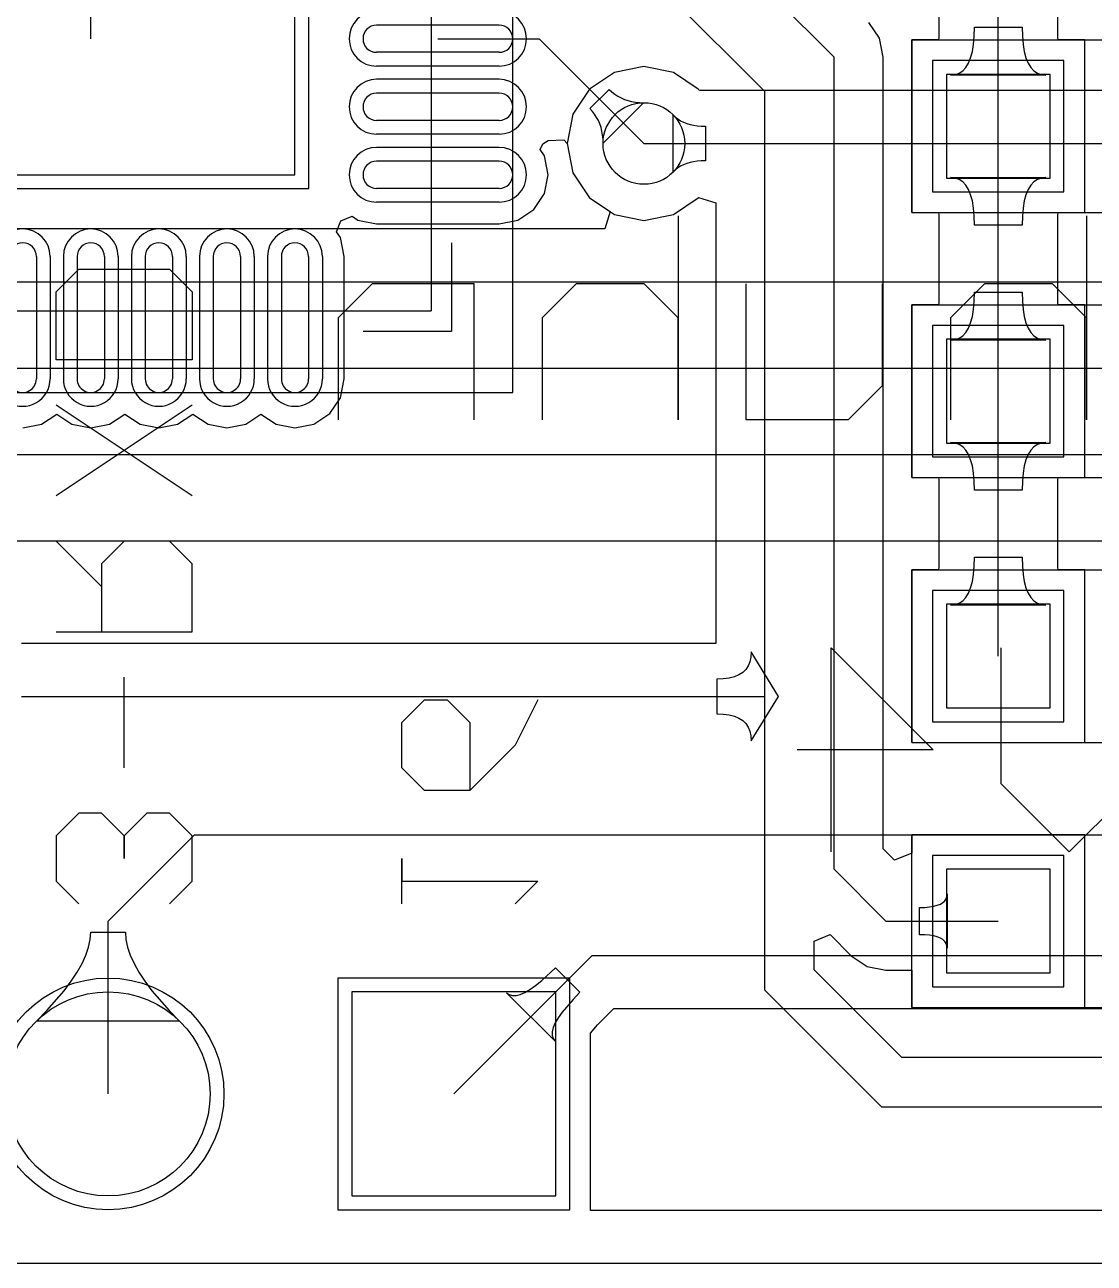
# Model space of a CAD drawing. Header units: millimetres. Extents: x 45 to 153, y 65 to 102.
# Drawn here: x 75.33 to 83.19, y 69.24 to 78.34 of the extents above; entities that cross this region are included whole.
import ezdxf

# ---------------------------------------------------------------- set-up
doc = ezdxf.new("R2010")
doc.units = ezdxf.units.MM
for name, color, linetype in [('BottomLayer', 5, 'Continuous'), ('BottomOverlay', 54, 'Continuous'), ('BottomSolder', 6, 'Continuous'), ('KeepOutLayer', 6, 'Continuous'), ('Mechanical13', 56, 'Continuous'), ('Mechanical15', 56, 'Continuous'), ('MultiLayer', 9, 'Continuous'), ('TopLayer', 1, 'Continuous'), ('TopOverlay', 2, 'Continuous'), ('TopPaste', 8, 'Continuous'), ('TopSolder', 216, 'Continuous')]:
    doc.layers.add(name, color=color, linetype=linetype)

# ---------------------------------------------------------------- blocks, each defined once
blk = doc.blocks.new('__2102_6')
at = {"layer": 'Mechanical13'}
for p, q in [((-2.5, -2.4746), (-2.5, 2.5254)), ((-2.5, 2.5254), (2.5, 2.5254)), ((2.5, -2.4746), (2.5, 2.5254)), ((2.5, -2.4746), (-2.5, -2.4746))]:
    blk.add_line(p, q, dxfattribs=at)
blk.add_circle((-1.6, 1.6254), 0.5, dxfattribs=at)
at = {"layer": 'Mechanical15'}
for p, q in [((-3.1, -3.0746), (-3.1, 3.1254)), ((3.1, 3.1254), (-3.1, 3.1254)), ((3.1, -3.0746), (3.1, 3.1254)), ((0, -0.4746), (0, 0.5254)), ((0.5, 0.0254), (-0.5, 0.0254)), ((3.1, -3.0746), (-3.1, -3.0746))]:
    blk.add_line(p, q, dxfattribs=at)
at = {"layer": 'TopLayer'}
for p, q in [((-1.6, 3.0254), (-1.6, 2.1254)), ((-1.4, 3.0254), (-1.4, 2.1254)), ((-1.1, 3.0254), (-1.1, 2.1254)), ((-0.9, 3.0254), (-0.9, 2.1254)), ((-0.6, 3.0254), (-0.6, 2.1254)), ((-0.4, 3.0254), (-0.4, 2.1254)), ((-0.1, 3.0254), (-0.1, 2.1254)), ((0.1, 3.0254), (0.1, 2.1254)), ((0.4, 3.0254), (0.4, 2.1254)), ((0.6, 3.0254), (0.6, 2.1254)), ((0.9, 3.0254), (0.9, 2.1254)), ((1.1, 3.0254), (1.1, 2.1254)), ((1.4, 3.0254), (1.4, 2.1254)), ((1.6, 3.0254), (1.6, 2.1254)), ((-3, 1.6254), (-2.1, 1.6254)), ((2.1, 1.6254), (3, 1.6254)), ((-1.5, 1.5254), (-1.5, -1.4746)), ((1.5, 1.5254), (-1.5, 1.5254)), ((1.5, -1.4746), (1.5, 1.5254)), ((-3, 1.4254), (-2.1, 1.4254)), ((2.1, 1.4254), (3, 1.4254)), ((-3, 1.1254), (-2.1, 1.1254)), ((2.1, 1.1254), (3, 1.1254)), ((-3, 0.9254), (-2.1, 0.9254)), ((2.1, 0.9254), (3, 0.9254)), ((-3, 0.6254), (-2.1, 0.6254)), ((2.1, 0.6254), (3, 0.6254)), ((-3, 0.4254), (-2.1, 0.4254)), ((2.1, 0.4254), (3, 0.4254)), ((-3, 0.1254), (-2.1, 0.1254)), ((2.1, 0.1254), (3, 0.1254)), ((-3, -0.0746), (-2.1, -0.0746)), ((2.1, -0.0746), (3, -0.0746)), ((-3, -0.3746), (-2.1, -0.3746)), ((2.1, -0.3746), (3, -0.3746)), ((-3, -0.5746), (-2.1, -0.5746)), ((2.1, -0.5746), (3, -0.5746)), ((-3, -0.8746), (-2.1, -0.8746)), ((2.1, -0.8746), (3, -0.8746)), ((-3, -1.0746), (-2.1, -1.0746)), ((2.1, -1.0746), (3, -1.0746)), ((-3, -1.3746), (-2.1, -1.3746)), ((2.1, -1.3746), (3, -1.3746)), ((-1.5, -1.4746), (1.5, -1.4746)), ((-3, -1.5746), (-2.1, -1.5746)), ((2.1, -1.5746), (3, -1.5746)), ((-1.6, -2.0746), (-1.6, -2.9746)), ((-1.4, -2.0746), (-1.4, -2.9746)), ((-1.1, -2.0746), (-1.1, -2.9746)), ((-0.9, -2.0746), (-0.9, -2.9746)), ((-0.6, -2.0746), (-0.6, -2.9746)), ((-0.4, -2.0746), (-0.4, -2.9746)), ((-0.1, -2.0746), (-0.1, -2.9746)), ((0.1, -2.0746), (0.1, -2.9746)), ((0.4, -2.0746), (0.4, -2.9746)), ((0.6, -2.0746), (0.6, -2.9746)), ((0.9, -2.0746), (0.9, -2.9746)), ((1.1, -2.0746), (1.1, -2.9746)), ((1.4, -2.0746), (1.4, -2.9746)), ((1.6, -2.0746), (1.6, -2.9746))]:
    blk.add_line(p, q, dxfattribs=at)
for centre, start, end in [((-1.5, 3.0254), 0, 180), ((-1, 3.0254), 0, 180), ((-0.5, 3.0254), 0, 180), ((0, 3.0254), 0, 180), ((0.5, 3.0254), 0, 180), ((1, 3.0254), 0, 180), ((1.5, 3.0254), 0, 180), ((-1.5, 2.1254), 180, 0), ((-1, 2.1254), 180, 0), ((-0.5, 2.1254), 180, 0), ((0, 2.1254), 180, 0), ((0.5, 2.1254), 180, 0), ((1, 2.1254), 180, 0), ((1.5, 2.1254), 180, 0), ((-3, 1.5254), 90, 270), ((-2.1, 1.5254), 270, 90), ((2.1, 1.5254), 90, 270), ((3, 1.5254), 270, 90), ((-3, 1.0254), 90, 270), ((-2.1, 1.0254), 270, 90), ((2.1, 1.0254), 90, 270), ((3, 1.0254), 270, 90), ((-3, 0.5254), 90, 270), ((-2.1, 0.5254), 270, 90), ((2.1, 0.5254), 90, 270), ((3, 0.5254), 270, 90), ((-3, 0.0254), 90, 270), ((-2.1, 0.0254), 270, 90), ((2.1, 0.0254), 90, 270), ((3, 0.0254), 270, 90), ((-3, -0.4746), 90, 270), ((-2.1, -0.4746), 270, 90), ((2.1, -0.4746), 90, 270), ((3, -0.4746), 270, 90), ((-3, -0.9746), 90, 270), ((-2.1, -0.9746), 270, 90), ((2.1, -0.9746), 90, 270), ((3, -0.9746), 270, 90), ((-3, -1.4746), 90, 270), ((-2.1, -1.4746), 270, 90), ((2.1, -1.4746), 90, 270), ((3, -1.4746), 270, 90), ((-1.5, -2.0746), 0, 180), ((-1, -2.0746), 0, 180), ((-0.5, -2.0746), 0, 180), ((0, -2.0746), 0, 180), ((0.5, -2.0746), 0, 180), ((1, -2.0746), 0, 180), ((1.5, -2.0746), 0, 180), ((-1.5, -2.9746), 180, 0), ((-1, -2.9746), 180, 0), ((-0.5, -2.9746), 180, 0), ((0, -2.9746), 180, 0), ((0.5, -2.9746), 180, 0), ((1, -2.9746), 180, 0), ((1.5, -2.9746), 180, 0)]:
    blk.add_arc(centre, 0.1, start, end, dxfattribs=at)
at = {"layer": 'TopOverlay'}
for p, q in [((-2.65, 2.0254), (-2.65, 2.6754)), ((-2, 2.6754), (-2.65, 2.6754)), ((2, 2.6754), (2.65, 2.6754)), ((2.65, 2.0254), (2.65, 2.6754)), ((-2.65, -2.6246), (-2.65, -1.9746)), ((2.65, -2.6246), (2.65, -1.9746)), ((-2.65, -2.6246), (-2, -2.6246)), ((2.65, -2.6246), (2, -2.6246))]:
    blk.add_line(p, q, dxfattribs=at)
blk.add_circle((-3.3, 2.5254), 0.125, dxfattribs=at)
at = {"layer": 'TopPaste'}
for p, q in [((-1.6, 3.0254), (-1.6, 2.1254)), ((-1.4, 3.0254), (-1.4, 2.1254)), ((-1.1, 3.0254), (-1.1, 2.1254)), ((-0.9, 3.0254), (-0.9, 2.1254)), ((-0.6, 3.0254), (-0.6, 2.1254)), ((-0.4, 3.0254), (-0.4, 2.1254)), ((-0.1, 3.0254), (-0.1, 2.1254)), ((0.1, 3.0254), (0.1, 2.1254)), ((0.4, 3.0254), (0.4, 2.1254)), ((0.6, 3.0254), (0.6, 2.1254)), ((0.9, 3.0254), (0.9, 2.1254)), ((1.1, 3.0254), (1.1, 2.1254)), ((1.4, 3.0254), (1.4, 2.1254)), ((1.6, 3.0254), (1.6, 2.1254)), ((-3, 1.6254), (-2.1, 1.6254)), ((2.1, 1.6254), (3, 1.6254)), ((-1.5, 1.5254), (-1.5, -1.4746)), ((1.5, 1.5254), (-1.5, 1.5254)), ((1.5, -1.4746), (1.5, 1.5254)), ((-3, 1.4254), (-2.1, 1.4254)), ((2.1, 1.4254), (3, 1.4254)), ((-3, 1.1254), (-2.1, 1.1254)), ((2.1, 1.1254), (3, 1.1254)), ((-3, 0.9254), (-2.1, 0.9254)), ((2.1, 0.9254), (3, 0.9254)), ((-3, 0.6254), (-2.1, 0.6254)), ((2.1, 0.6254), (3, 0.6254)), ((-3, 0.4254), (-2.1, 0.4254)), ((2.1, 0.4254), (3, 0.4254)), ((-3, 0.1254), (-2.1, 0.1254)), ((2.1, 0.1254), (3, 0.1254)), ((-3, -0.0746), (-2.1, -0.0746)), ((2.1, -0.0746), (3, -0.0746)), ((-3, -0.3746), (-2.1, -0.3746)), ((2.1, -0.3746), (3, -0.3746)), ((-3, -0.5746), (-2.1, -0.5746)), ((2.1, -0.5746), (3, -0.5746)), ((-3, -0.8746), (-2.1, -0.8746)), ((2.1, -0.8746), (3, -0.8746)), ((-3, -1.0746), (-2.1, -1.0746)), ((2.1, -1.0746), (3, -1.0746)), ((-3, -1.3746), (-2.1, -1.3746)), ((2.1, -1.3746), (3, -1.3746)), ((-1.5, -1.4746), (1.5, -1.4746)), ((-3, -1.5746), (-2.1, -1.5746)), ((2.1, -1.5746), (3, -1.5746)), ((-1.6, -2.0746), (-1.6, -2.9746)), ((-1.4, -2.0746), (-1.4, -2.9746)), ((-1.1, -2.0746), (-1.1, -2.9746)), ((-0.9, -2.0746), (-0.9, -2.9746)), ((-0.6, -2.0746), (-0.6, -2.9746)), ((-0.4, -2.0746), (-0.4, -2.9746)), ((-0.1, -2.0746), (-0.1, -2.9746)), ((0.1, -2.0746), (0.1, -2.9746)), ((0.4, -2.0746), (0.4, -2.9746)), ((0.6, -2.0746), (0.6, -2.9746)), ((0.9, -2.0746), (0.9, -2.9746)), ((1.1, -2.0746), (1.1, -2.9746)), ((1.4, -2.0746), (1.4, -2.9746)), ((1.6, -2.0746), (1.6, -2.9746))]:
    blk.add_line(p, q, dxfattribs=at)
for centre, start, end in [((-1.5, 3.0254), 0, 180), ((-1, 3.0254), 0, 180), ((-0.5, 3.0254), 0, 180), ((0, 3.0254), 0, 180), ((0.5, 3.0254), 0, 180), ((1, 3.0254), 0, 180), ((1.5, 3.0254), 0, 180), ((-1.5, 2.1254), 180, 0), ((-1, 2.1254), 180, 0), ((-0.5, 2.1254), 180, 0), ((0, 2.1254), 180, 0), ((0.5, 2.1254), 180, 0), ((1, 2.1254), 180, 0), ((1.5, 2.1254), 180, 0), ((-3, 1.5254), 90, 270), ((-2.1, 1.5254), 270, 90), ((2.1, 1.5254), 90, 270), ((3, 1.5254), 270, 90), ((-3, 1.0254), 90, 270), ((-2.1, 1.0254), 270, 90), ((2.1, 1.0254), 90, 270), ((3, 1.0254), 270, 90), ((-3, 0.5254), 90, 270), ((-2.1, 0.5254), 270, 90), ((2.1, 0.5254), 90, 270), ((3, 0.5254), 270, 90), ((-3, 0.0254), 90, 270), ((-2.1, 0.0254), 270, 90), ((2.1, 0.0254), 90, 270), ((3, 0.0254), 270, 90), ((-3, -0.4746), 90, 270), ((-2.1, -0.4746), 270, 90), ((2.1, -0.4746), 90, 270), ((3, -0.4746), 270, 90), ((-3, -0.9746), 90, 270), ((-2.1, -0.9746), 270, 90), ((2.1, -0.9746), 90, 270), ((3, -0.9746), 270, 90), ((-3, -1.4746), 90, 270), ((-2.1, -1.4746), 270, 90), ((2.1, -1.4746), 90, 270), ((3, -1.4746), 270, 90), ((-1.5, -2.0746), 0, 180), ((-1, -2.0746), 0, 180), ((-0.5, -2.0746), 0, 180), ((0, -2.0746), 0, 180), ((0.5, -2.0746), 0, 180), ((1, -2.0746), 0, 180), ((1.5, -2.0746), 0, 180), ((-1.5, -2.9746), 180, 0), ((-1, -2.9746), 180, 0), ((-0.5, -2.9746), 180, 0), ((0, -2.9746), 180, 0), ((0.5, -2.9746), 180, 0), ((1, -2.9746), 180, 0), ((1.5, -2.9746), 180, 0)]:
    blk.add_arc(centre, 0.1, start, end, dxfattribs=at)
at = {"layer": 'TopSolder'}
for p, q in [((-1.7016, 3.0254), (-1.7016, 2.1254)), ((-1.2984, 3.0254), (-1.2984, 2.1254)), ((-1.2016, 3.0254), (-1.2016, 2.1254)), ((-0.7984, 3.0254), (-0.7984, 2.1254)), ((-0.7016, 3.0254), (-0.7016, 2.1254)), ((-0.2984, 3.0254), (-0.2984, 2.1254)), ((-0.2016, 3.0254), (-0.2016, 2.1254)), ((0.2016, 3.0254), (0.2016, 2.1254)), ((0.2984, 3.0254), (0.2984, 2.1254)), ((0.7016, 3.0254), (0.7016, 2.1254)), ((0.7984, 3.0254), (0.7984, 2.1254)), ((1.2016, 3.0254), (1.2016, 2.1254)), ((1.2984, 3.0254), (1.2984, 2.1254)), ((1.7016, 3.0254), (1.7016, 2.1254)), ((-3, 1.727), (-2.1, 1.727)), ((2.1, 1.727), (3, 1.727)), ((-1.6016, 1.627), (-1.6016, -1.5762)), ((1.6016, 1.627), (-1.6016, 1.627)), ((1.6016, -1.5762), (1.6016, 1.627)), ((-3, 1.3238), (-2.1, 1.3238)), ((2.1, 1.3238), (3, 1.3238)), ((-3, 1.227), (-2.1, 1.227)), ((2.1, 1.227), (3, 1.227)), ((-3, 0.8238), (-2.1, 0.8238)), ((2.1, 0.8238), (3, 0.8238)), ((-3, 0.727), (-2.1, 0.727)), ((2.1, 0.727), (3, 0.727)), ((-3, 0.3238), (-2.1, 0.3238)), ((2.1, 0.3238), (3, 0.3238)), ((-3, 0.227), (-2.1, 0.227)), ((2.1, 0.227), (3, 0.227)), ((-3, -0.1762), (-2.1, -0.1762)), ((2.1, -0.1762), (3, -0.1762)), ((-3, -0.273), (-2.1, -0.273)), ((2.1, -0.273), (3, -0.273)), ((-3, -0.6762), (-2.1, -0.6762)), ((2.1, -0.6762), (3, -0.6762)), ((-3, -0.773), (-2.1, -0.773)), ((2.1, -0.773), (3, -0.773)), ((-3, -1.1762), (-2.1, -1.1762)), ((2.1, -1.1762), (3, -1.1762)), ((-3, -1.273), (-2.1, -1.273)), ((2.1, -1.273), (3, -1.273)), ((-1.6016, -1.5762), (1.6016, -1.5762)), ((-3, -1.6762), (-2.1, -1.6762)), ((2.1, -1.6762), (3, -1.6762)), ((-1.7016, -2.0746), (-1.7016, -2.9746)), ((-1.2984, -2.0746), (-1.2984, -2.9746)), ((-1.2016, -2.0746), (-1.2016, -2.9746)), ((-0.7984, -2.0746), (-0.7984, -2.9746)), ((-0.7016, -2.0746), (-0.7016, -2.9746)), ((-0.2984, -2.0746), (-0.2984, -2.9746)), ((-0.2016, -2.0746), (-0.2016, -2.9746)), ((0.2016, -2.0746), (0.2016, -2.9746)), ((0.2984, -2.0746), (0.2984, -2.9746)), ((0.7016, -2.0746), (0.7016, -2.9746)), ((0.7984, -2.0746), (0.7984, -2.9746)), ((1.2016, -2.0746), (1.2016, -2.9746)), ((1.2984, -2.0746), (1.2984, -2.9746)), ((1.7016, -2.0746), (1.7016, -2.9746))]:
    blk.add_line(p, q, dxfattribs=at)
for centre, start, end in [((-1.5, 3.0254), 0, 180), ((-1, 3.0254), 0, 180), ((-0.5, 3.0254), 0, 180), ((0, 3.0254), 0, 180), ((0.5, 3.0254), 0, 180), ((1, 3.0254), 0, 180), ((1.5, 3.0254), 0, 180), ((-1.5, 2.1254), 180, 0), ((-1, 2.1254), 180, 0), ((-0.5, 2.1254), 180, 0), ((0, 2.1254), 180, 0), ((0.5, 2.1254), 180, 0), ((1, 2.1254), 180, 0), ((1.5, 2.1254), 180, 0), ((-3, 1.5254), 90, 270), ((-2.1, 1.5254), 270, 90), ((2.1, 1.5254), 90, 270), ((3, 1.5254), 270, 90), ((-3, 1.0254), 90, 270), ((-2.1, 1.0254), 270, 90), ((2.1, 1.0254), 90, 270), ((3, 1.0254), 270, 90), ((-3, 0.5254), 90, 270), ((-2.1, 0.5254), 270, 90), ((2.1, 0.5254), 90, 270), ((3, 0.5254), 270, 90), ((-3, 0.0254), 90, 270), ((-2.1, 0.0254), 270, 90), ((2.1, 0.0254), 90, 270), ((3, 0.0254), 270, 90), ((-3, -0.4746), 90, 270), ((-2.1, -0.4746), 270, 90), ((2.1, -0.4746), 90, 270), ((3, -0.4746), 270, 90), ((-3, -0.9746), 90, 270), ((-2.1, -0.9746), 270, 90), ((2.1, -0.9746), 90, 270), ((3, -0.9746), 270, 90), ((-3, -1.4746), 90, 270), ((-2.1, -1.4746), 270, 90), ((2.1, -1.4746), 90, 270), ((3, -1.4746), 270, 90), ((-1.5, -2.0746), 0, 180), ((-1, -2.0746), 0, 180), ((-0.5, -2.0746), 0, 180), ((0, -2.0746), 0, 180), ((0.5, -2.0746), 0, 180), ((1, -2.0746), 0, 180), ((1.5, -2.0746), 0, 180), ((-1.5, -2.9746), 180, 0), ((-1, -2.9746), 180, 0), ((-0.5, -2.9746), 180, 0), ((0, -2.9746), 180, 0), ((0.5, -2.9746), 180, 0), ((1, -2.9746), 180, 0), ((1.5, -2.9746), 180, 0)]:
    blk.add_arc(centre, 0.2016, start, end, dxfattribs=at)
blk = doc.blocks.new('R0603_20')
at = {"layer": 'TopLayer'}
for p, q in [((-1.0795, 0.381), (-1.0795, -0.381)), ((-0.3175, 0.381), (-1.0795, 0.381)), ((-0.3175, -0.381), (-0.3175, 0.381)), ((0.3175, 0.381), (0.3175, -0.381)), ((1.0795, 0.381), (0.3175, 0.381)), ((1.0795, -0.381), (1.0795, 0.381)), ((-1.0795, -0.381), (-0.3175, -0.381)), ((0.3175, -0.381), (1.0795, -0.381))]:
    blk.add_line(p, q, dxfattribs=at)
at = {"layer": 'TopOverlay'}
for p, q in [((-1.3335, -0.635), (-1.3335, 0.635)), ((-1.3335, 0.635), (1.3335, 0.635)), ((1.3335, -0.635), (1.3335, 0.635)), ((-1.3335, -0.635), (1.3335, -0.635))]:
    blk.add_line(p, q, dxfattribs=at)
at = {"layer": 'TopPaste'}
for p, q in [((-1.0795, 0.381), (-1.0795, -0.381)), ((-0.3175, 0.381), (-1.0795, 0.381)), ((-0.3175, -0.381), (-0.3175, 0.381)), ((0.3175, 0.381), (0.3175, -0.381)), ((1.0795, 0.381), (0.3175, 0.381)), ((1.0795, -0.381), (1.0795, 0.381)), ((-1.0795, -0.381), (-0.3175, -0.381)), ((0.3175, -0.381), (1.0795, -0.381))]:
    blk.add_line(p, q, dxfattribs=at)
at = {"layer": 'TopSolder'}
for p, q in [((-1.1811, 0.4826), (-1.1811, -0.4826)), ((-0.2159, 0.4826), (-1.1811, 0.4826)), ((-0.2159, -0.4826), (-0.2159, 0.4826)), ((0.2159, 0.4826), (0.2159, -0.4826)), ((1.1811, 0.4826), (0.2159, 0.4826)), ((1.1811, -0.4826), (1.1811, 0.4826)), ((-1.1811, -0.4826), (-0.2159, -0.4826)), ((0.2159, -0.4826), (1.1811, -0.4826))]:
    blk.add_line(p, q, dxfattribs=at)
blk = doc.blocks.new('R0603_23')
at = {"layer": 'TopLayer'}
for p, q in [((-1.0795, 0.381), (-1.0795, -0.381)), ((-0.3175, 0.381), (-1.0795, 0.381)), ((-0.3175, -0.381), (-0.3175, 0.381)), ((0.3175, 0.381), (0.3175, -0.381)), ((1.0795, 0.381), (0.3175, 0.381)), ((1.0795, -0.381), (1.0795, 0.381)), ((-1.0795, -0.381), (-0.3175, -0.381)), ((0.3175, -0.381), (1.0795, -0.381))]:
    blk.add_line(p, q, dxfattribs=at)
at = {"layer": 'TopOverlay'}
for p, q in [((-1.3335, -0.635), (-1.3335, 0.635)), ((-1.3335, 0.635), (1.3335, 0.635)), ((1.3335, -0.635), (1.3335, 0.635)), ((-1.3335, -0.635), (1.3335, -0.635))]:
    blk.add_line(p, q, dxfattribs=at)
at = {"layer": 'TopPaste'}
for p, q in [((-1.0795, 0.381), (-1.0795, -0.381)), ((-0.3175, 0.381), (-1.0795, 0.381)), ((-0.3175, -0.381), (-0.3175, 0.381)), ((0.3175, 0.381), (0.3175, -0.381)), ((1.0795, 0.381), (0.3175, 0.381)), ((1.0795, -0.381), (1.0795, 0.381)), ((-1.0795, -0.381), (-0.3175, -0.381)), ((0.3175, -0.381), (1.0795, -0.381))]:
    blk.add_line(p, q, dxfattribs=at)
at = {"layer": 'TopSolder'}
for p, q in [((-1.1811, 0.4826), (-1.1811, -0.4826)), ((-0.2159, 0.4826), (-1.1811, 0.4826)), ((-0.2159, -0.4826), (-0.2159, 0.4826)), ((0.2159, 0.4826), (0.2159, -0.4826)), ((1.1811, 0.4826), (0.2159, 0.4826)), ((1.1811, -0.4826), (1.1811, 0.4826)), ((-1.1811, -0.4826), (-0.2159, -0.4826)), ((0.2159, -0.4826), (1.1811, -0.4826))]:
    blk.add_line(p, q, dxfattribs=at)
blk = doc.blocks.new('R0603_24')
at = {"layer": 'TopLayer'}
for p, q in [((-1.0795, 0.381), (-1.0795, -0.381)), ((-0.3175, 0.381), (-1.0795, 0.381)), ((-0.3175, -0.381), (-0.3175, 0.381)), ((0.3175, 0.381), (0.3175, -0.381)), ((1.0795, 0.381), (0.3175, 0.381)), ((1.0795, -0.381), (1.0795, 0.381)), ((-1.0795, -0.381), (-0.3175, -0.381)), ((0.3175, -0.381), (1.0795, -0.381))]:
    blk.add_line(p, q, dxfattribs=at)
at = {"layer": 'TopOverlay'}
for p, q in [((-1.3335, -0.635), (-1.3335, 0.635)), ((-1.3335, 0.635), (1.3335, 0.635)), ((1.3335, -0.635), (1.3335, 0.635)), ((-1.3335, -0.635), (1.3335, -0.635))]:
    blk.add_line(p, q, dxfattribs=at)
at = {"layer": 'TopPaste'}
for p, q in [((-1.0795, 0.381), (-1.0795, -0.381)), ((-0.3175, 0.381), (-1.0795, 0.381)), ((-0.3175, -0.381), (-0.3175, 0.381)), ((0.3175, 0.381), (0.3175, -0.381)), ((1.0795, 0.381), (0.3175, 0.381)), ((1.0795, -0.381), (1.0795, 0.381)), ((-1.0795, -0.381), (-0.3175, -0.381)), ((0.3175, -0.381), (1.0795, -0.381))]:
    blk.add_line(p, q, dxfattribs=at)
at = {"layer": 'TopSolder'}
for p, q in [((-1.1811, 0.4826), (-1.1811, -0.4826)), ((-0.2159, 0.4826), (-1.1811, 0.4826)), ((-0.2159, -0.4826), (-0.2159, 0.4826)), ((0.2159, 0.4826), (0.2159, -0.4826)), ((1.1811, 0.4826), (0.2159, 0.4826)), ((1.1811, -0.4826), (1.1811, 0.4826)), ((-1.1811, -0.4826), (-0.2159, -0.4826)), ((0.2159, -0.4826), (1.1811, -0.4826))]:
    blk.add_line(p, q, dxfattribs=at)
blk = doc.blocks.new('R0603_29')
at = {"layer": 'TopLayer'}
for p, q in [((-1.0795, 0.381), (-1.0795, -0.381)), ((-0.3175, 0.381), (-1.0795, 0.381)), ((-0.3175, -0.381), (-0.3175, 0.381)), ((0.3175, 0.381), (0.3175, -0.381)), ((1.0795, 0.381), (0.3175, 0.381)), ((1.0795, -0.381), (1.0795, 0.381)), ((-1.0795, -0.381), (-0.3175, -0.381)), ((0.3175, -0.381), (1.0795, -0.381))]:
    blk.add_line(p, q, dxfattribs=at)
at = {"layer": 'TopOverlay'}
for p, q in [((-1.3335, -0.635), (-1.3335, 0.635)), ((-1.3335, 0.635), (1.3335, 0.635)), ((1.3335, -0.635), (1.3335, 0.635)), ((-1.3335, -0.635), (1.3335, -0.635))]:
    blk.add_line(p, q, dxfattribs=at)
at = {"layer": 'TopPaste'}
for p, q in [((-1.0795, 0.381), (-1.0795, -0.381)), ((-0.3175, 0.381), (-1.0795, 0.381)), ((-0.3175, -0.381), (-0.3175, 0.381)), ((0.3175, 0.381), (0.3175, -0.381)), ((1.0795, 0.381), (0.3175, 0.381)), ((1.0795, -0.381), (1.0795, 0.381)), ((-1.0795, -0.381), (-0.3175, -0.381)), ((0.3175, -0.381), (1.0795, -0.381))]:
    blk.add_line(p, q, dxfattribs=at)
at = {"layer": 'TopSolder'}
for p, q in [((-1.1811, 0.4826), (-1.1811, -0.4826)), ((-0.2159, 0.4826), (-1.1811, 0.4826)), ((-0.2159, -0.4826), (-0.2159, 0.4826)), ((0.2159, 0.4826), (0.2159, -0.4826)), ((1.1811, 0.4826), (0.2159, 0.4826)), ((1.1811, -0.4826), (1.1811, 0.4826)), ((-1.1811, -0.4826), (-0.2159, -0.4826)), ((0.2159, -0.4826), (1.1811, -0.4826))]:
    blk.add_line(p, q, dxfattribs=at)
blk = doc.blocks.new('HDR1X10_35')
at = {"layer": 'BottomLayer'}
for p, q in [((-0.75, 0.75), (-0.75, -0.75)), ((0.75, 0.75), (-0.75, 0.75)), ((0.75, -0.75), (0.75, 0.75)), ((-0.75, -0.75), (0.75, -0.75))]:
    blk.add_line(p, q, dxfattribs=at)
blk.add_circle((2.54, 0), 0.75, dxfattribs=at)
at = {"layer": 'BottomSolder'}
for p, q in [((-0.8516, 0.8516), (-0.8516, -0.8516)), ((0.8516, 0.8516), (-0.8516, 0.8516)), ((0.8516, -0.8516), (0.8516, 0.8516)), ((-0.8516, -0.8516), (0.8516, -0.8516))]:
    blk.add_line(p, q, dxfattribs=at)
blk.add_circle((2.54, 0), 0.8516, dxfattribs=at)
at = {"layer": 'MultiLayer'}
for p, q in [((-0.75, 0.75), (-0.75, -0.75)), ((0.75, 0.75), (-0.75, 0.75)), ((0.75, -0.75), (0.75, 0.75)), ((-0.75, -0.75), (0.75, -0.75))]:
    blk.add_line(p, q, dxfattribs=at)
blk.add_circle((2.54, 0), 0.75, dxfattribs=at)
at = {"layer": 'TopLayer'}
for p, q in [((-0.75, 0.75), (-0.75, -0.75)), ((0.75, 0.75), (-0.75, 0.75)), ((0.75, -0.75), (0.75, 0.75)), ((-0.75, -0.75), (0.75, -0.75))]:
    blk.add_line(p, q, dxfattribs=at)
blk.add_circle((2.54, 0), 0.75, dxfattribs=at)
at = {"layer": 'TopSolder'}
for p, q in [((-0.8516, 0.8516), (-0.8516, -0.8516)), ((0.8516, 0.8516), (-0.8516, 0.8516)), ((0.8516, -0.8516), (0.8516, 0.8516)), ((-0.8516, -0.8516), (0.8516, -0.8516))]:
    blk.add_line(p, q, dxfattribs=at)
blk.add_circle((2.54, 0), 0.8516, dxfattribs=at)

msp = doc.modelspace()

# ---------------------------------------------------------------- linework, layer by layer
at = {"layer": 'BottomLayer'}
for p, q in [((79.883, 78.0349), (79.6668, 77.9919)), ((80.0992, 77.9919), (79.883, 78.0349)), ((79.6668, 77.9919), (79.4836, 77.8694)), ((80.2824, 77.8694), (80.0992, 77.9919)), ((79.4836, 77.8694), (79.3611, 77.6862)), ((80.2882, 77.8608), (80.2824, 77.8694)), ((80.2954, 77.8592), (80.2882, 77.8608)), ((80.3002, 77.8585), (80.2954, 77.8592)), ((85.8181, 77.8585), (80.3002, 77.8585)), ((79.3611, 77.6862), (79.3181, 77.47)), ((80.0972, 77.26), (80.0972, 77.68)), ((80.0972, 77.68), (80.1143, 77.6642)), ((80.1143, 77.6642), (80.1328, 77.6501)), ((80.1328, 77.6501), (80.1528, 77.6377)), ((80.1528, 77.6377), (80.1743, 77.6269)), ((80.1743, 77.6269), (80.1973, 77.6177)), ((80.1973, 77.6177), (80.2218, 77.6103)), ((80.2218, 77.6103), (80.2478, 77.6045)), ((80.2478, 77.6045), (80.2753, 77.6003)), ((80.2753, 77.6003), (80.3043, 77.5978)), ((80.3043, 77.5978), (80.3348, 77.597)), ((80.3348, 77.597), (80.3348, 77.343)), ((79.3181, 77.47), (79.3611, 77.2538)), ((79.883, 77.47), (85.979, 77.47)), ((80.1328, 77.2899), (80.1143, 77.2758)), ((80.1528, 77.3023), (80.1328, 77.2899)), ((80.1743, 77.3131), (80.1528, 77.3023)), ((80.1973, 77.3223), (80.1743, 77.3131)), ((80.2218, 77.3297), (80.1973, 77.3223)), ((80.2478, 77.3355), (80.2218, 77.3297)), ((80.2753, 77.3397), (80.2478, 77.3355)), ((80.3043, 77.3422), (80.2753, 77.3397)), ((80.3348, 77.343), (80.3043, 77.3422)), ((79.3611, 77.2538), (79.4836, 77.0706)), ((80.1143, 77.2758), (80.0972, 77.26)), ((79.4836, 77.0706), (79.6349, 76.9695)), ((79.6349, 76.9695), (79.5967, 76.8425)), ((79.5967, 76.8425), (69.215, 76.8425)), ((69.215, 76.454), (86.106, 76.454)), ((71.12, 75.819), (87.503, 75.819)), ((73.025, 75.184), (88.9, 75.184)), ((74.93, 74.549), (90.297, 74.549)), ((75.946, 71.755), (76.581, 72.39)), ((76.581, 72.39), (90.297, 72.39)), ((75.946, 70.485), (75.946, 71.755)), ((75.815, 71.6202), (75.819, 71.6742)), ((75.819, 71.6742), (76.073, 71.6742)), ((76.073, 71.6742), (76.077, 71.6202)), ((75.7832, 71.5047), (75.8031, 71.5637)), ((75.8031, 71.5637), (75.815, 71.6202)), ((76.077, 71.6202), (76.0889, 71.5637)), ((76.0889, 71.5637), (76.1088, 71.5047)), ((75.7553, 71.4431), (75.7832, 71.5047)), ((76.1088, 71.5047), (76.1367, 71.4431)), ((78.486, 70.485), (79.502, 71.501)), ((79.502, 71.501), (92.202, 71.501)), ((75.6757, 71.3124), (75.7195, 71.3791)), ((75.7195, 71.3791), (75.7553, 71.4431)), ((76.1367, 71.4431), (76.1725, 71.3791)), ((76.1725, 71.3791), (76.2163, 71.3124)), ((79.1319, 71.3176), (79.233, 71.4116)), ((79.233, 71.4116), (79.4126, 71.232)), ((75.624, 71.2433), (75.6757, 71.3124)), ((76.2163, 71.3124), (76.268, 71.2433)), ((79.0454, 71.2523), (79.0868, 71.2813)), ((79.0868, 71.2813), (79.1319, 71.3176)), ((75.4966, 71.0974), (75.624, 71.2433)), ((76.268, 71.2433), (76.3954, 71.0974)), ((79.2299, 70.8727), (78.8737, 71.2289)), ((78.8737, 71.2289), (78.8932, 71.2148)), ((78.8932, 71.2148), (78.9164, 71.208)), ((78.9164, 71.208), (78.9431, 71.2083)), ((78.9431, 71.2083), (78.9736, 71.2158)), ((78.9736, 71.2158), (79.0077, 71.2304)), ((79.0077, 71.2304), (79.0454, 71.2523)), ((79.362, 71.1796), (79.2823, 71.0858)), ((79.4126, 71.232), (79.362, 71.1796)), ((75.421, 71.0206), (75.4966, 71.0974)), ((76.3954, 71.0974), (76.471, 71.0206)), ((79.5426, 70.9923), (79.6629, 71.1125)), ((79.6629, 71.1125), (92.202, 71.1125)), ((76.471, 71.0206), (75.421, 71.0206)), ((79.2314, 71.0067), (79.2168, 70.9726)), ((79.2533, 71.0444), (79.2314, 71.0067)), ((79.2823, 71.0858), (79.2533, 71.0444)), ((79.2093, 70.9421), (79.209, 70.9154)), ((79.209, 70.9154), (79.2158, 70.8922)), ((79.2168, 70.9726), (79.2093, 70.9421)), ((79.49, 70.9303), (79.5426, 70.9923)), ((79.49, 69.6289), (79.49, 70.9303)), ((79.2158, 70.8922), (79.2299, 70.8727)), ((112.2341, 69.6289), (79.49, 69.6289))]:
    msp.add_line(p, q, dxfattribs=at)
msp.add_circle((79.883, 77.47), 0.3, dxfattribs=at)
at = {"layer": 'BottomOverlay'}
for p, q in [((80.135, 76.9375), (80.135, 75.438)), ((83.1341, 76.9375), (83.1341, 75.438)), ((75.565, 76.3806), (75.7316, 76.5472)), ((75.7316, 76.5472), (76.3981, 76.5472)), ((76.3981, 76.5472), (76.5647, 76.3806)), ((75.565, 75.8807), (75.565, 76.3806)), ((76.5647, 76.3806), (76.5647, 75.8807)), ((77.8858, 76.4377), (77.6358, 76.1878)), ((78.6355, 76.4377), (77.8858, 76.4377)), ((78.6355, 75.438), (78.6355, 76.4377)), ((79.3853, 76.4377), (79.1354, 76.1878)), ((79.8851, 76.4377), (79.3853, 76.4377)), ((80.135, 76.1878), (79.8851, 76.4377)), ((80.6349, 75.438), (80.6349, 76.4377)), ((81.6345, 76.4377), (81.6345, 75.6879)), ((82.3843, 76.4377), (82.1344, 76.1878)), ((82.8841, 76.4377), (82.3843, 76.4377)), ((83.1341, 76.1878), (82.8841, 76.4377)), ((77.6358, 76.1878), (77.6358, 75.438)), ((79.1354, 76.1878), (79.1354, 75.438)), ((80.135, 75.438), (80.135, 76.1878)), ((82.1344, 76.1878), (82.1344, 75.438)), ((83.1341, 75.438), (83.1341, 76.1878)), ((76.5647, 75.8807), (75.565, 75.8807)), ((81.6345, 75.6879), (81.3846, 75.438)), ((76.5647, 74.881), (75.565, 75.5475)), ((76.5647, 75.5475), (75.565, 74.881)), ((81.3846, 75.438), (80.6349, 75.438)), ((75.8982, 74.2146), (75.565, 74.5478)), ((76.0648, 74.5478), (75.8982, 74.3812)), ((76.3981, 74.5478), (76.0648, 74.5478)), ((76.5647, 74.3812), (76.3981, 74.5478)), ((75.8982, 74.3812), (75.8982, 73.8814)), ((76.5647, 73.8814), (76.5647, 74.3812)), ((75.565, 73.8814), (76.5647, 73.8814)), ((81.2576, 72.263), (81.2576, 73.7625)), ((81.2576, 73.7625), (82.0074, 73.0128)), ((82.5072, 72.7628), (82.5072, 73.7625)), ((76.0648, 72.8817), (76.0648, 73.5481)), ((78.105, 73.2149), (78.2716, 73.3815)), ((78.2716, 73.3815), (78.4382, 73.3815)), ((78.4382, 73.3815), (78.6048, 73.2149)), ((79.1047, 73.3815), (78.9381, 73.0483)), ((78.105, 72.8817), (78.105, 73.2149)), ((78.6048, 73.2149), (78.6048, 72.7151)), ((78.9381, 73.0483), (78.6048, 72.7151)), ((82.0074, 73.0128), (81.0077, 73.0128)), ((78.2716, 72.7151), (78.105, 72.8817)), ((83.0071, 72.263), (82.5072, 72.7628)), ((83.5069, 72.7628), (83.0071, 72.263)), ((78.6048, 72.7151), (78.2716, 72.7151)), ((75.7316, 72.5485), (75.565, 72.3818)), ((75.8982, 72.5485), (75.7316, 72.5485)), ((76.0648, 72.3818), (75.8982, 72.5485)), ((76.2315, 72.5485), (76.0648, 72.3818)), ((76.3981, 72.5485), (76.2315, 72.5485)), ((76.5647, 72.3818), (76.3981, 72.5485)), ((75.565, 72.3818), (75.565, 72.0486)), ((76.0648, 72.3818), (76.0648, 72.2152)), ((76.0648, 72.2152), (76.0648, 72.3818)), ((76.5647, 72.0486), (76.5647, 72.3818)), ((78.105, 71.882), (78.105, 72.2152)), ((78.105, 72.2152), (78.105, 72.0486)), ((75.565, 72.0486), (75.7316, 71.882)), ((76.3981, 71.882), (76.5647, 72.0486)), ((78.105, 72.0486), (79.1047, 72.0486)), ((79.1047, 72.0486), (78.9381, 71.882))]:
    msp.add_line(p, q, dxfattribs=at)
at = {"layer": 'KeepOutLayer'}
msp.add_line((61.47, 69.2404), (112.395, 69.2404), dxfattribs=at)
at = {"layer": 'MultiLayer'}
msp.add_circle((79.883, 77.47), 0.3, dxfattribs=at)
at = {"layer": 'TopLayer'}
for p, q in [((82.4865, 75.6497), (82.4865, 79.5443)), ((80.145, 79.24), (81.28, 78.105)), ((82.0491, 78.8905), (82.0491, 78.25)), ((82.9239, 78.25), (82.9239, 78.8905)), ((79.883, 78.74), (80.772, 77.851)), ((81.6135, 78.2431), (81.5352, 78.3602)), ((82.3098, 78.2579), (82.3115, 78.3249)), ((82.3115, 78.3249), (82.6615, 78.3249)), ((82.6615, 78.3249), (82.6632, 78.2579)), ((78.369, 78.24), (79.113, 78.24)), ((79.113, 78.24), (79.883, 77.47)), ((81.6409, 78.105), (81.6135, 78.2431)), ((82.0475, 78.232), (81.8515, 78.232)), ((81.8515, 78.232), (81.8515, 76.962)), ((82.0491, 78.25), (82.0475, 78.232)), ((82.2958, 78.1449), (82.3045, 78.1978)), ((82.3045, 78.1978), (82.3098, 78.2579)), ((82.6632, 78.2579), (82.6685, 78.1978)), ((82.6685, 78.1978), (82.6772, 78.1449)), ((82.9255, 78.232), (82.9239, 78.25)), ((83.1215, 78.232), (82.9255, 78.232)), ((83.1215, 76.962), (83.1215, 78.232)), ((81.28, 72.136), (81.28, 78.105)), ((81.6409, 72.2855), (81.6409, 78.105)), ((82.2678, 78.0602), (82.2835, 78.099)), ((82.2835, 78.099), (82.2958, 78.1449)), ((82.6772, 78.1449), (82.6895, 78.099)), ((82.6895, 78.099), (82.7052, 78.0602)), ((82.2258, 78.0037), (82.2485, 78.0284)), ((82.2485, 78.0284), (82.2678, 78.0602)), ((82.7052, 78.0602), (82.7245, 78.0284)), ((82.7245, 78.0284), (82.7472, 78.0037)), ((82.1365, 77.9719), (82.1698, 77.9754)), ((82.8365, 77.9719), (82.1365, 77.9719)), ((82.1698, 77.9754), (82.1995, 77.986)), ((82.1995, 77.986), (82.2258, 78.0037)), ((82.7472, 78.0037), (82.7735, 77.986)), ((82.7735, 77.986), (82.8032, 77.9754)), ((82.8032, 77.9754), (82.8365, 77.9719)), ((79.485, 77.7266), (79.6264, 77.868)), ((79.6264, 77.868), (79.6469, 77.8491)), ((79.6469, 77.8491), (79.6684, 77.8322)), ((79.6684, 77.8322), (79.6911, 77.8174)), ((80.772, 73.406), (80.772, 77.851)), ((79.88, 77.77), (79.583, 77.473)), ((79.6911, 77.8174), (79.7148, 77.8045)), ((79.7148, 77.8045), (79.7396, 77.7937)), ((79.7396, 77.7937), (79.7655, 77.7849)), ((79.7655, 77.7849), (79.7925, 77.7782)), ((79.7925, 77.7782), (79.8206, 77.7734)), ((79.8206, 77.7734), (79.8497, 77.7707)), ((79.8497, 77.7707), (79.88, 77.77)), ((79.5039, 77.7061), (79.485, 77.7266)), ((79.5208, 77.6846), (79.5039, 77.7061)), ((79.5356, 77.6619), (79.5208, 77.6846)), ((79.5485, 77.6382), (79.5356, 77.6619)), ((79.5593, 77.6134), (79.5485, 77.6382)), ((79.5681, 77.5875), (79.5593, 77.6134)), ((79.5748, 77.5605), (79.5681, 77.5875)), ((79.5796, 77.5324), (79.5748, 77.5605)), ((79.1202, 77.4263), (79.14, 77.468)), ((79.14, 77.468), (79.1802, 77.4919)), ((79.1802, 77.4919), (79.2945, 77.4971)), ((79.2945, 77.4971), (79.3181, 77.47)), ((79.3181, 77.47), (79.3611, 77.2538)), ((79.5823, 77.5033), (79.5796, 77.5324)), ((79.583, 77.473), (79.5823, 77.5033)), ((79.1525, 77.3781), (79.1202, 77.4263)), ((79.1799, 77.24), (79.1525, 77.3781)), ((79.1525, 77.1019), (79.1799, 77.24)), ((79.3611, 77.2538), (79.4836, 77.0706)), ((82.1698, 77.2155), (82.1365, 77.219)), ((82.1365, 77.219), (82.8365, 77.219)), ((82.1995, 77.205), (82.1698, 77.2155)), ((82.2258, 77.1875), (82.1995, 77.205)), ((82.2485, 77.163), (82.2258, 77.1875)), ((82.7472, 77.1875), (82.7245, 77.163)), ((82.7735, 77.205), (82.7472, 77.1875)), ((82.8032, 77.2155), (82.7735, 77.205)), ((82.8365, 77.219), (82.8032, 77.2155)), ((79.0742, 76.9848), (79.1525, 77.1019)), ((82.2678, 77.1315), (82.2485, 77.163)), ((82.2835, 77.093), (82.2678, 77.1315)), ((82.7052, 77.1315), (82.6895, 77.093)), ((82.7245, 77.163), (82.7052, 77.1315)), ((79.4836, 77.0706), (79.6668, 76.9481)), ((80.0992, 76.9481), (80.2824, 77.0706)), ((80.2824, 77.0706), (80.2841, 77.0731)), ((80.2841, 77.0731), (80.4111, 77.0345)), ((80.4111, 77.0345), (80.4111, 73.7945)), ((82.2958, 77.0475), (82.2835, 77.093)), ((82.3045, 76.995), (82.2958, 77.0475)), ((82.6772, 77.0475), (82.6685, 76.995)), ((82.6895, 77.093), (82.6772, 77.0475)), ((77.6572, 76.9018), (77.7382, 76.935)), ((77.7382, 76.935), (77.7809, 76.9065)), ((78.9571, 76.9065), (79.0742, 76.9848)), ((79.6668, 76.9481), (79.883, 76.9051)), ((79.883, 76.9051), (80.0992, 76.9481)), ((81.8515, 76.962), (82.0474, 76.962)), ((82.0474, 76.962), (82.0491, 76.9432)), ((82.0491, 76.9432), (82.0491, 76.3026)), ((82.3098, 76.9355), (82.3045, 76.995)), ((82.3115, 76.869), (82.3098, 76.9355)), ((82.6632, 76.9355), (82.6615, 76.869)), ((82.6685, 76.995), (82.6632, 76.9355)), ((82.9239, 76.9432), (82.9256, 76.962)), ((82.9239, 76.3026), (82.9239, 76.9432)), ((82.9256, 76.962), (83.1215, 76.962)), ((77.624, 76.8208), (77.6572, 76.9018)), ((77.7809, 76.9065), (77.919, 76.8791)), ((77.919, 76.8791), (78.819, 76.8791)), ((78.819, 76.8791), (78.9571, 76.9065)), ((82.6615, 76.869), (82.3115, 76.869)), ((77.6525, 76.7781), (77.624, 76.8208)), ((77.6799, 76.64), (77.6525, 76.7781)), ((77.6799, 75.74), (77.6799, 76.64)), ((82.3098, 76.3105), (82.3115, 76.3776)), ((82.3115, 76.3776), (82.6615, 76.3776)), ((82.6615, 76.3776), (82.6632, 76.3105)), ((82.0475, 76.2847), (81.8515, 76.2847)), ((81.8515, 76.2847), (81.8515, 75.0147)), ((82.0491, 76.3026), (82.0475, 76.2847)), ((82.3045, 76.2505), (82.3098, 76.3105)), ((82.6632, 76.3105), (82.6685, 76.2505)), ((82.9255, 76.2847), (82.9239, 76.3026)), ((83.1215, 76.2847), (82.9255, 76.2847)), ((83.1215, 75.0147), (83.1215, 76.2847)), ((82.2835, 76.1517), (82.2958, 76.1976)), ((82.2958, 76.1976), (82.3045, 76.2505)), ((82.6685, 76.2505), (82.6772, 76.1976)), ((82.6772, 76.1976), (82.6895, 76.1517)), ((82.2485, 76.0811), (82.2678, 76.1128)), ((82.2678, 76.1128), (82.2835, 76.1517)), ((82.6895, 76.1517), (82.7052, 76.1128)), ((82.7052, 76.1128), (82.7245, 76.0811)), ((82.1365, 76.0246), (82.1698, 76.0281)), ((82.8365, 76.0246), (82.1365, 76.0246)), ((82.1698, 76.0281), (82.1995, 76.0387)), ((82.1995, 76.0387), (82.2258, 76.0563)), ((82.2258, 76.0563), (82.2485, 76.0811)), ((82.7245, 76.0811), (82.7472, 76.0563)), ((82.7472, 76.0563), (82.7735, 76.0387)), ((82.7735, 76.0387), (82.8032, 76.0281)), ((82.8032, 76.0281), (82.8365, 76.0246)), ((77.6525, 75.6019), (77.6799, 75.74)), ((82.4865, 73.7023), (82.4865, 75.6497)), ((77.5742, 75.4848), (77.6525, 75.6019)), ((75.4571, 75.4065), (75.569, 75.4813)), ((75.569, 75.4813), (75.6809, 75.4065)), ((75.9571, 75.4065), (76.069, 75.4813)), ((76.069, 75.4813), (76.1809, 75.4065)), ((76.4571, 75.4065), (76.569, 75.4813)), ((76.569, 75.4813), (76.6809, 75.4065)), ((76.9571, 75.4065), (77.069, 75.4813)), ((77.069, 75.4813), (77.1809, 75.4065)), ((77.4571, 75.4065), (77.5742, 75.4848)), ((75.319, 75.3791), (75.4571, 75.4065)), ((75.6809, 75.4065), (75.819, 75.3791)), ((75.819, 75.3791), (75.9571, 75.4065)), ((76.1809, 75.4065), (76.319, 75.3791)), ((76.319, 75.3791), (76.4571, 75.4065)), ((76.6809, 75.4065), (76.819, 75.3791)), ((76.819, 75.3791), (76.9571, 75.4065)), ((77.1809, 75.4065), (77.319, 75.3791)), ((77.319, 75.3791), (77.4571, 75.4065)), ((82.1698, 75.2682), (82.1365, 75.2717)), ((82.1365, 75.2717), (82.8365, 75.2717)), ((82.1995, 75.2577), (82.1698, 75.2682)), ((82.2258, 75.2402), (82.1995, 75.2577)), ((82.2485, 75.2157), (82.2258, 75.2402)), ((82.2678, 75.1842), (82.2485, 75.2157)), ((82.2835, 75.1457), (82.2678, 75.1842)), ((82.7052, 75.1842), (82.6895, 75.1457)), ((82.7245, 75.2157), (82.7052, 75.1842)), ((82.7472, 75.2402), (82.7245, 75.2157)), ((82.7735, 75.2577), (82.7472, 75.2402)), ((82.8032, 75.2682), (82.7735, 75.2577)), ((82.8365, 75.2717), (82.8032, 75.2682)), ((82.2958, 75.1002), (82.2835, 75.1457)), ((82.3045, 75.0477), (82.2958, 75.1002)), ((82.6772, 75.1002), (82.6685, 75.0477)), ((82.6895, 75.1457), (82.6772, 75.1002)), ((81.8515, 75.0147), (82.0474, 75.0147)), ((82.0474, 75.0147), (82.0491, 74.9958)), ((82.3098, 74.9882), (82.3045, 75.0477)), ((82.6685, 75.0477), (82.6632, 74.9882)), ((82.9239, 74.9958), (82.9256, 75.0147)), ((82.9256, 75.0147), (83.1215, 75.0147)), ((82.0491, 74.9958), (82.0491, 74.3553)), ((82.3115, 74.9217), (82.3098, 74.9882)), ((82.6615, 74.9217), (82.3115, 74.9217)), ((82.6632, 74.9882), (82.6615, 74.9217)), ((82.9239, 74.3553), (82.9239, 74.9958)), ((82.3098, 74.3632), (82.3115, 74.4303)), ((82.3115, 74.4303), (82.6615, 74.4303)), ((82.6615, 74.4303), (82.6632, 74.3632)), ((82.0475, 74.3373), (81.8515, 74.3373)), ((81.8515, 74.3373), (81.8515, 73.0673)), ((82.0491, 74.3553), (82.0475, 74.3373)), ((82.2958, 74.2502), (82.3045, 74.3032)), ((82.3045, 74.3032), (82.3098, 74.3632)), ((82.6632, 74.3632), (82.6685, 74.3032)), ((82.6685, 74.3032), (82.6772, 74.2502)), ((82.9255, 74.3373), (82.9239, 74.3553)), ((83.1215, 74.3373), (82.9255, 74.3373)), ((83.1215, 73.0673), (83.1215, 74.3373)), ((82.2678, 74.1655), (82.2835, 74.2043)), ((82.2835, 74.2043), (82.2958, 74.2502)), ((82.6772, 74.2502), (82.6895, 74.2043)), ((82.6895, 74.2043), (82.7052, 74.1655)), ((82.1995, 74.0914), (82.2258, 74.109)), ((82.2258, 74.109), (82.2485, 74.1337)), ((82.2485, 74.1337), (82.2678, 74.1655)), ((82.7052, 74.1655), (82.7245, 74.1337)), ((82.7245, 74.1337), (82.7472, 74.109)), ((82.7472, 74.109), (82.7735, 74.0914)), ((82.1365, 74.0772), (82.1698, 74.0808)), ((82.8365, 74.0772), (82.1365, 74.0772)), ((82.1698, 74.0808), (82.1995, 74.0914)), ((82.7735, 74.0914), (82.8032, 74.0808)), ((82.8032, 74.0808), (82.8365, 74.0772)), ((80.4111, 73.7945), (75.311, 73.7945)), ((80.672, 73.733), (80.6695, 73.695)), ((80.872, 73.406), (80.672, 73.733)), ((80.6618, 73.661), (80.6491, 73.631)), ((80.6695, 73.695), (80.6618, 73.661)), ((80.5475, 73.551), (80.5094, 73.541)), ((80.5806, 73.565), (80.5475, 73.551)), ((80.6085, 73.583), (80.5806, 73.565)), ((80.6314, 73.605), (80.6085, 73.583)), ((80.6491, 73.631), (80.6314, 73.605)), ((80.4663, 73.535), (80.418, 73.533)), ((80.418, 73.533), (80.418, 73.279)), ((80.5094, 73.541), (80.4663, 73.535)), ((75.311, 73.406), (80.772, 73.406)), ((80.672, 73.079), (80.872, 73.406)), ((80.772, 71.247), (80.772, 73.406)), ((80.872, 73.406), (80.872, 73.406)), ((80.872, 73.406), (80.872, 73.406)), ((80.872, 73.406), (80.872, 73.406)), ((80.872, 73.406), (80.872, 73.406)), ((80.872, 73.406), (80.872, 73.406)), ((80.872, 73.406), (80.872, 73.406)), ((80.872, 73.406), (80.872, 73.406)), ((80.872, 73.406), (80.872, 73.406)), ((80.872, 73.406), (80.872, 73.406)), ((80.872, 73.406), (80.872, 73.406)), ((80.418, 73.279), (80.4663, 73.277)), ((80.4663, 73.277), (80.5094, 73.271)), ((80.5094, 73.271), (80.5475, 73.261)), ((80.5475, 73.261), (80.5806, 73.247)), ((80.5806, 73.247), (80.6085, 73.229)), ((80.6085, 73.229), (80.6314, 73.207)), ((80.6314, 73.207), (80.6491, 73.181)), ((80.6491, 73.181), (80.6618, 73.151)), ((80.6618, 73.151), (80.6695, 73.117)), ((80.6695, 73.117), (80.672, 73.079)), ((81.8515, 73.0673), (83.1215, 73.0673)), ((83.1215, 72.39), (81.8515, 72.39)), ((81.8515, 72.39), (81.8515, 72.2545)), ((83.1215, 71.12), (83.1215, 72.39)), ((81.7245, 72.2019), (81.6409, 72.2855)), ((81.8515, 72.2545), (81.7245, 72.2019)), ((81.28, 72.136), (81.661, 71.755)), ((82.0933, 71.904), (82.1035, 71.919)), ((82.1035, 71.919), (82.1096, 71.936)), ((82.1096, 71.936), (82.1116, 71.955)), ((82.1116, 71.955), (82.1116, 71.555)), ((81.9086, 71.855), (81.9471, 71.856)), ((81.9086, 71.655), (81.9086, 71.855)), ((81.9471, 71.856), (81.9816, 71.859)), ((81.9816, 71.859), (82.0121, 71.864)), ((82.0121, 71.864), (82.0385, 71.871)), ((82.0385, 71.871), (82.0608, 71.88)), ((82.0608, 71.88), (82.0791, 71.891)), ((82.0791, 71.891), (82.0933, 71.904)), ((81.661, 71.755), (82.4865, 71.755)), ((81.1329, 71.6067), (81.2503, 71.6553)), ((81.2503, 71.6553), (81.4058, 71.4998)), ((81.9471, 71.654), (81.9086, 71.655)), ((81.9816, 71.651), (81.9471, 71.654)), ((82.0121, 71.646), (81.9816, 71.651)), ((82.0385, 71.639), (82.0121, 71.646)), ((82.0608, 71.63), (82.0385, 71.639)), ((81.1329, 71.3965), (81.1329, 71.6067)), ((82.0791, 71.619), (82.0608, 71.63)), ((82.0933, 71.606), (82.0791, 71.619)), ((82.1035, 71.591), (82.0933, 71.606)), ((82.1096, 71.574), (82.1035, 71.591)), ((82.1116, 71.555), (82.1096, 71.574)), ((81.4058, 71.4998), (81.5229, 71.4215)), ((81.7775, 70.7519), (81.1329, 71.3965)), ((81.5229, 71.4215), (81.661, 71.3941)), ((81.661, 71.3941), (81.8515, 71.3941)), ((81.8515, 71.3941), (81.8515, 71.12)), ((80.772, 71.247), (81.628, 70.391)), ((81.8515, 71.12), (83.1215, 71.12)), ((86.2638, 70.7519), (81.7775, 70.7519)), ((81.628, 70.391), (87.6178, 70.391))]:
    msp.add_line(p, q, dxfattribs=at)
msp.add_circle((79.883, 77.47), 0.3, dxfattribs=at)

# ---------------------------------------------------------------- block references
for name, p, rotation in [('__2102_6', (75.7936, 78.74), 270), ('R0603_23', (83.185, 77.597), 360), ('R0603_20', (83.185, 71.755), 360), ('HDR1X10_35', (78.486, 70.485), 180)]:
    msp.add_blockref(name, p, dxfattribs=dict(rotation=rotation))
for name, p in [('R0603_24', (83.185, 75.6497)), ('R0603_29', (83.185, 73.7023))]:
    msp.add_blockref(name, p)

doc.saveas('drawing.dxf')
